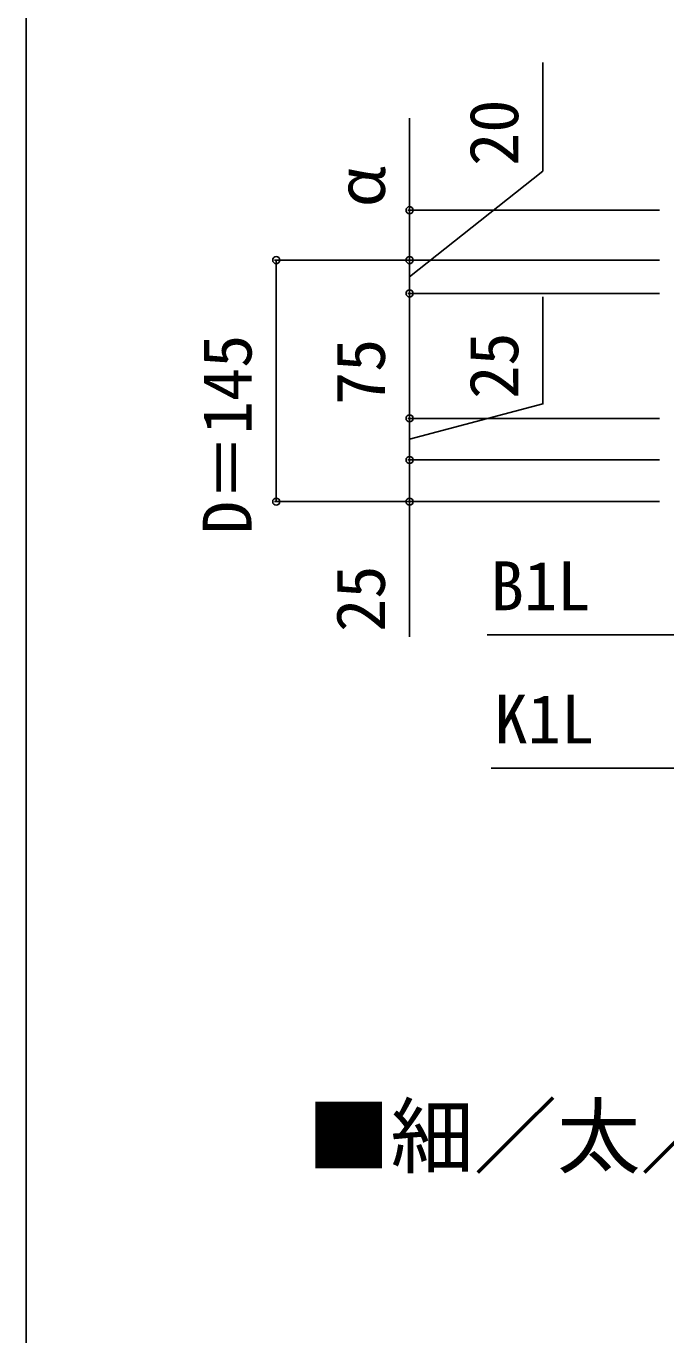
# Model space of a CAD drawing. Units: millimetres, scale not verified. Extents: x -1750 to 1750, y -2608 to 2592.
# Drawn here: x -1750 to -1366, y -1309 to -523 of the extents above; entities that cross this region are included whole.
import ezdxf
from ezdxf.enums import TextEntityAlignment as Align

# ---------------------------------------------------------------- set-up
doc = ezdxf.new("R2010")
doc.units = ezdxf.units.MM
doc.header["$LTSCALE"] = 14
for name, color, linetype in [('0-2_USER1', 3, 'Continuous'), ('0-6_YKK_D', 6, 'Continuous'), ('0-7_YKK_ZWAK', 7, 'Continuous')]:
    doc.layers.add(name, color=color, linetype=linetype)
doc.styles.add('ＭＳ ゴシック', font='')
doc.styles.get('ＭＳ ゴシック').set_extended_font_data('MS Gothic')

msp = doc.modelspace()

# ---------------------------------------------------------------- linework, layer by layer
at = {"layer": '0-6_YKK_D'}
for p, q in [((-1370, -633.5), (-1521, -633.5)), ((-1370, -663.5), (-1601, -663.5)), ((-1600, -663.5), (-1600, -808.5)), ((-1370, -663.5), (-1521, -663.5)), ((-1370, -663.5), (-1521, -663.5)), ((-1520, -663.5), (-1520, -683.5)), ((-1370, -683.5), (-1521, -683.5)), ((-1370, -683.5), (-1521, -683.5)), ((-1520, -683.5), (-1520, -758.5)), ((-1370, -758.5), (-1521, -758.5)), ((-1370, -758.5), (-1521, -758.5)), ((-1520, -783.5), (-1520, -758.5)), ((-1370, -783.5), (-1521, -783.5)), ((-1370, -783.5), (-1521, -783.5)), ((-1370, -808.5), (-1601, -808.5)), ((-1370, -808.5), (-1521, -808.5))]:
    msp.add_line(p, q, dxfattribs=at)
for points in [[(-1520, -673.5), (-1440, -609.98), (-1440, -544.8)], [(-1520, -663.5), (-1520, -633.5), (-1520, -578.23)], [(-1520, -771), (-1440, -749.82), (-1440, -685.55)], [(-1520, -783.5), (-1520, -808.5), (-1520, -889.77)], [(-1285, -888.5), (-1360, -888.5), (-1473.45, -888.5)], [(-1260, -968.5), (-1360, -968.5), (-1470.95, -968.5)]]:
    msp.add_lwpolyline(points, dxfattribs=at)
for centre in [(-1520, -633.5), (-1600, -663.5), (-1520, -663.5), (-1520, -663.5), (-1520, -683.5), (-1520, -683.5), (-1520, -758.5), (-1520, -758.5), (-1520, -783.5), (-1520, -783.5), (-1600, -808.5), (-1520, -808.5)]:
    msp.add_circle(centre, 2.12, dxfattribs=at)
at = {"layer": '0-7_YKK_ZWAK'}
msp.add_line((-1750, 2491.5), (-1750, -2608.5), dxfattribs=at)

# ---------------------------------------------------------------- texts
at = {"layer": '0-2_USER1', "style": 'ＭＳ ゴシック'}
msp.add_text('■細／太／台形格子 コーナー（コの字）', height=36.66, dxfattribs=at).set_placement((-1581.51, -1218.88), align=Align.BOTTOM_LEFT)
at = {"layer": '0-6_YKK_D', "style": 'ＭＳ ゴシック'}
for s, p in [('20', (-1446, -606.93)), ('α', (-1526, -631.73)), ('D＝145', (-1606, -828.05)), ('75', (-1526, -750.55)), ('25', (-1446, -746.78)), ('25', (-1526, -886.73))]:
    msp.add_text(s, height=29.33, rotation=90, dxfattribs=at).set_placement(p, align=Align.BOTTOM_LEFT)
for s, p in [('B1L', (-1471.32, -882.5)), ('K1L', (-1469.05, -962.5))]:
    msp.add_text(s, height=29.33, dxfattribs=at).set_placement(p, align=Align.BOTTOM_LEFT)

doc.saveas('drawing.dxf')
